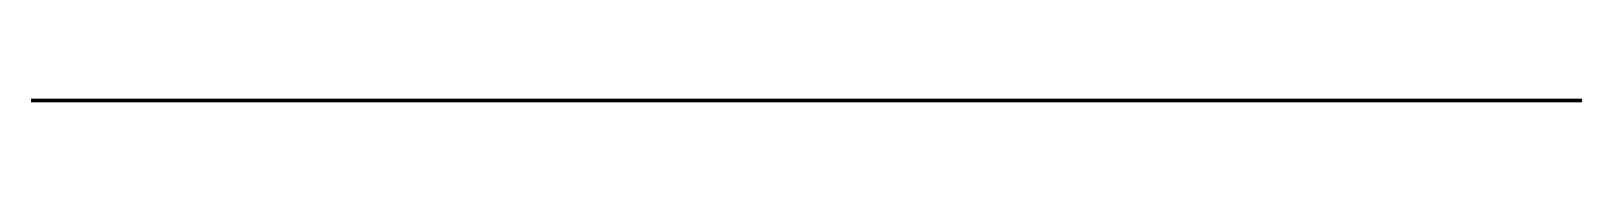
# Model space of a CAD drawing. Header units: millimetres. Extents: x -429 to -329, y 0 to 549.
# Drawn here: x -419.3 to -329.3, y 0 to 0 of the extents above.
import ezdxf

# ---------------------------------------------------------------- set-up
doc = ezdxf.new("R2010")
doc.units = ezdxf.units.MM
doc.linetypes.add('HIDDEN2', pattern=[4.7625, 3.175, -1.5875])
doc.layers.add('front-HID', color=170, linetype='HIDDEN2')
doc.layers.add('VPORTS', color=7, linetype='Continuous')
doc.layers.add('front-VIS', color=7, linetype='Continuous', lineweight=50)
doc.styles.get("Standard").update_dxf_attribs({"font": 'arial.ttf'})

msp = doc.modelspace()

# ---------------------------------------------------------------- linework, layer by layer
at = {"layer": 'front-HID'}
for p, q in [((-399.252, 0, 30), (-383.252, 0, 30)), ((-365.252, 0, 30), (-349.252, 0, 30))]:
    msp.add_line(p, q, dxfattribs=at)
at = {"layer": 'front-VIS'}
for p, q in [((-409.252, 0, 60), (-419.252, 0, 60)), ((-419.252, 0, 60), (-419.252, 0, 30)), ((-399.252, 0, 30), (-419.252, 0, 30)), ((-409.252, 0, 60), (-409.252, 0, 80)), ((-339.252, 0, 80), (-409.252, 0, 80)), ((-399.252, 0, 75), (-349.252, 0, 75)), ((-399.252, 0, 20), (-399.252, 0, 35)), ((-399.252, 0, 75), (-399.252, 0, 35)), ((-383.252, 0, 20), (-399.252, 0, 20)), ((-399.252, 0, 20), (-399.252, 0)), ((-349.252, 0), (-399.252, 0)), ((-383.252, 0, 30), (-365.252, 0, 30)), ((-365.252, 0, 9), (-383.252, 0, 9)), ((-383.252, 0, 20), (-383.252, 0, 30)), ((-383.252, 0, 9), (-383.252, 0, 20)), ((-365.252, 0, 30), (-365.252, 0, 20)), ((-365.252, 0, 20), (-365.252, 0, 9)), ((-349.252, 0, 20), (-365.252, 0, 20)), ((-349.252, 0, 35), (-349.252, 0, 20)), ((-349.252, 0, 35), (-349.252, 0, 75)), ((-349.252, 0, 20), (-349.252, 0)), ((-329.252, 0, 30), (-349.252, 0, 30)), ((-329.252, 0, 60), (-339.252, 0, 60)), ((-339.252, 0, 80), (-339.252, 0, 60)), ((-329.252, 0, 30), (-329.252, 0, 60))]:
    msp.add_line(p, q, dxfattribs=at)
at = {"layer": 'VPORTS', "extrusion": (0, -1, -1.90976e-16)}
for p, q in [((-374.252, 0), (-374.252, 0, -21.177)), ((-374.252, 0, 101.177), (-374.252, 0, 80))]:
    msp.add_line(p, q, dxfattribs=at)
for points in [[(-374.252, -10.589, 0, 0, 0), (-395.246, -10.589, 0, 0, 0), (-374.252, -10.589, 0, 3, 0), (-382.125, -10.589, 3, 3, 0)], [(-374.252, 90.589, 0, 0, 0), (-395.246, 90.589, 0, 0, 0), (-374.252, 90.589, 0, 3, 0), (-382.125, 90.589, 3, 3, 0)]]:
    msp.add_lwpolyline(points, format="xyseb", dxfattribs=at)

# ---------------------------------------------------------------- texts
at = {"layer": 'VPORTS', "extrusion": (0, -1, -1.90976e-16), "char_height": 2.5, "attachment_point": 5, "text_direction": (1, 0, 0)}
for insert in [(-385.375, 0, -6.228), (-385.375, 0, 94.949)]:
    msp.add_mtext_dynamic_manual_height_columns('A', width=9.87095, gutter_width=12.5, heights=[2.125], dxfattribs=dict(at, insert=insert))

doc.saveas('drawing.dxf')
